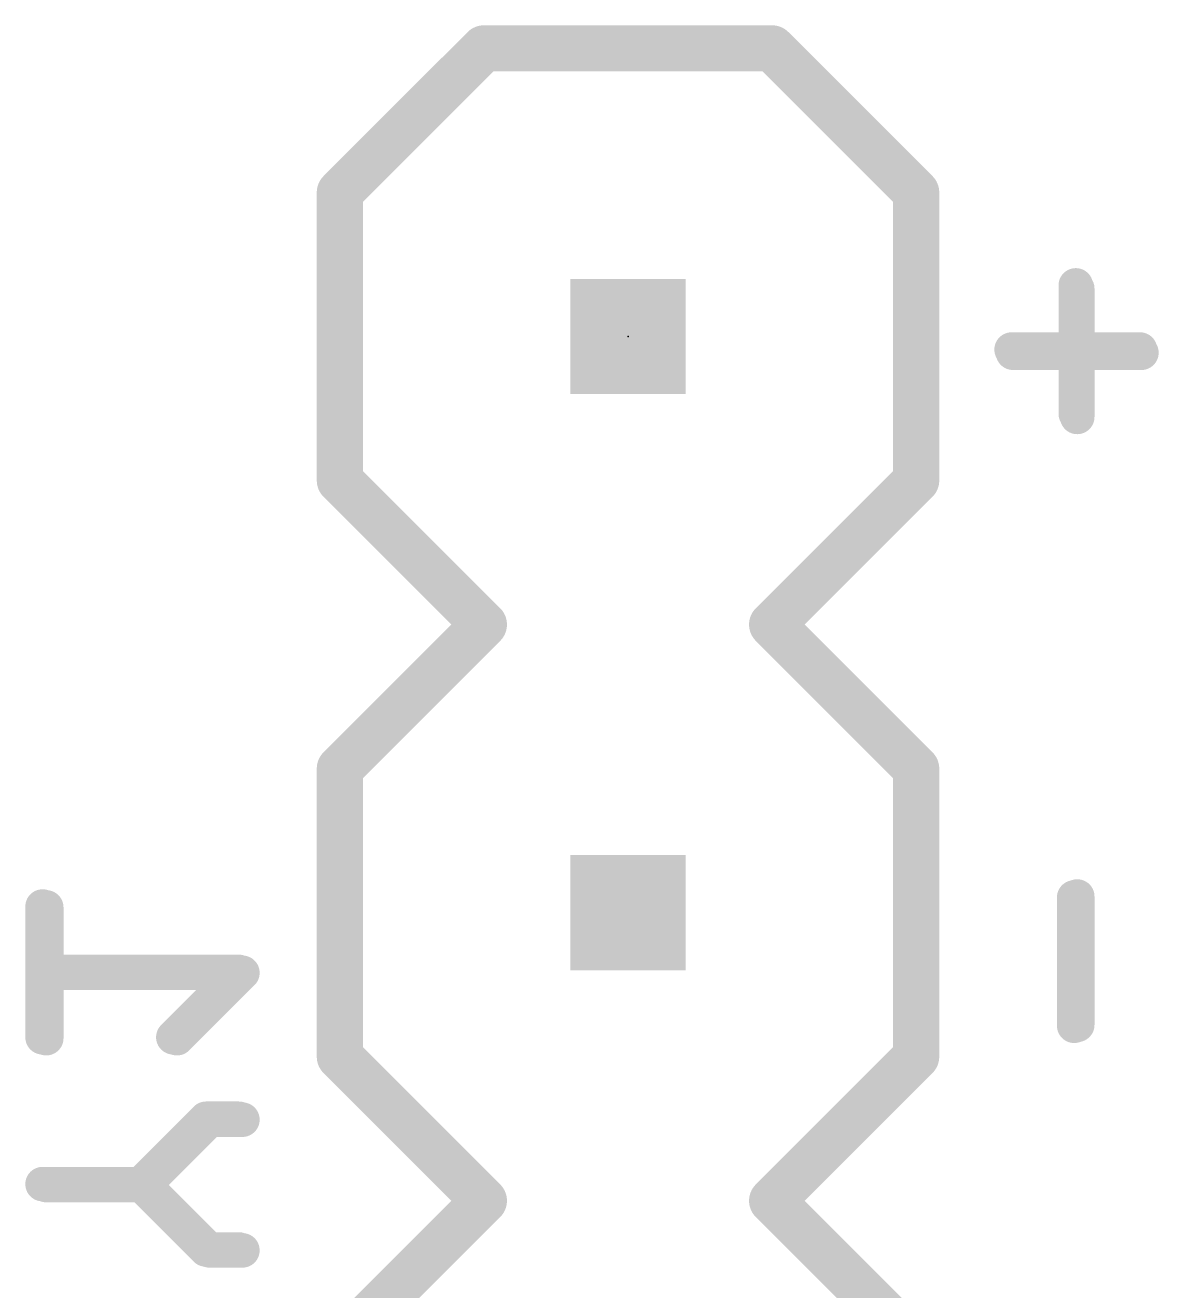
# Model space of a CAD drawing. Extents: x 0 to 100, y 1 to 103.
# Drawn here: x 0.34 to 5.34, y 82.89 to 88.47 of the extents above; entities that cross this region are included whole.
import ezdxf

# ---------------------------------------------------------------- set-up
doc = ezdxf.new("R2010")
doc.units = 0
for name, color, linetype in [('22', 253, 'CONTINUOUS'), ('24', 7, 'CONTINUOUS'), ('26', 253, 'CONTINUOUS'), ('27', 253, 'CONTINUOUS'), ('28', 253, 'CONTINUOUS'), ('52', 253, 'CONTINUOUS')]:
    doc.layers.add(name, color=color, linetype=linetype)

# ---------------------------------------------------------------- blocks, each defined once
blk = doc.blocks.new('RECT')
blk.add_solid([(-0.5, -0.5), (0.5, -0.5), (-0.5, 0.5), (0.5, 0.5)])

msp = doc.modelspace()

# ---------------------------------------------------------------- linework, layer by layer
at = {"layer": '22', "const_width": 0.2032}
for points in [[(1.73, 87.7316), (2.365, 88.3666)], [(2.365, 88.3666), (3.635, 88.3666)], [(3.635, 88.3666), (4.27, 87.7316)], [(1.73, 87.7316), (1.73, 86.4616)], [(4.27, 86.4616), (4.27, 87.7316)], [(1.73, 86.4616), (2.365, 85.8266)], [(3.635, 85.8266), (4.27, 86.4616)], [(2.365, 85.8266), (1.73, 85.1916)], [(4.27, 85.1916), (3.635, 85.8266)], [(1.73, 85.1916), (1.73, 83.9216)], [(4.27, 83.9216), (4.27, 85.1916)], [(1.73, 83.9216), (2.365, 83.2866)], [(3.635, 83.2866), (4.27, 83.9216)], [(2.365, 83.2866), (1.73, 82.6516)], [(4.27, 82.6516), (3.635, 83.2866)]]:
    msp.add_lwpolyline(points, dxfattribs=at)
at = {"layer": '22', "const_width": 0.1016}
for points in [[(2.365, 88.4174, 1), (2.365, 88.3158)], [(2.4009, 88.3307, 1), (2.3291, 88.4025)], [(3.6709, 88.4025, 1), (3.5991, 88.3307)], [(3.635, 88.3158, 1), (3.635, 88.4174)], [(1.7808, 87.7316, 1), (1.6792, 87.7316)], [(1.6941, 87.7675, 1), (1.7659, 87.6957)], [(4.3208, 87.7316, 1), (4.2192, 87.7316)], [(4.2341, 87.6957, 1), (4.3059, 87.7675)], [(1.7659, 86.4975, 1), (1.6941, 86.4257)], [(4.3059, 86.4257, 1), (4.2341, 86.4975)], [(1.6792, 86.4616, 1), (1.7808, 86.4616)], [(4.2192, 86.4616, 1), (4.3208, 86.4616)], [(2.4009, 85.7907, 1), (2.3291, 85.8625)], [(2.3291, 85.7907, 1), (2.4009, 85.8625)], [(3.6709, 85.8625, 1), (3.5991, 85.7907)], [(3.5991, 85.8625, 1), (3.6709, 85.7907)], [(1.7808, 85.1916, 1), (1.6792, 85.1916)], [(4.3208, 85.1916, 1), (4.2192, 85.1916)], [(1.6941, 85.2275, 1), (1.7659, 85.1557)], [(4.2341, 85.1557, 1), (4.3059, 85.2275)], [(1.7659, 83.9575, 1), (1.6941, 83.8857)], [(4.3059, 83.8857, 1), (4.2341, 83.9575)], [(1.6792, 83.9216, 1), (1.7808, 83.9216)], [(4.2192, 83.9216, 1), (4.3208, 83.9216)], [(2.4009, 83.2507, 1), (2.3291, 83.3225)], [(2.3291, 83.2507, 1), (2.4009, 83.3225)], [(3.6709, 83.3225, 1), (3.5991, 83.2507)], [(3.5991, 83.3225, 1), (3.6709, 83.2507)]]:
    msp.add_lwpolyline(points, format="xyb", dxfattribs=at)
at = {"layer": '24'}
msp.add_point((3, 87.0966), dxfattribs=at)
at = {"layer": '26', "const_width": 0.1524}
for points in [[(0.4362, 84.0033), (0.4362, 84.5795)], [(1.3005, 84.2914), (0.4362, 84.2914)], [(1.0124, 84.0033), (1.3005, 84.2914)], [(0.8684, 83.3559), (1.1565, 83.644)], [(1.1565, 83.644), (1.3005, 83.644)], [(0.8684, 83.3559), (0.4362, 83.3559)], [(1.1565, 83.0678), (0.8684, 83.3559)], [(1.3005, 83.0678), (1.1565, 83.0678)]]:
    msp.add_lwpolyline(points, dxfattribs=at)
at = {"layer": '26', "const_width": 0.0762}
for points in [[(0.4743, 84.5795, 1), (0.3981, 84.5795)], [(0.4362, 84.3295, 1), (0.4362, 84.2533)], [(1.3275, 84.2644, 1), (1.2736, 84.3183)], [(1.3005, 84.2533, 1), (1.3005, 84.3295)], [(0.9855, 84.0302, 1), (1.0394, 83.9763)], [(0.3981, 84.0033, 1), (0.4743, 84.0033)], [(1.1565, 83.6821, 1), (1.1565, 83.6059)], [(1.1834, 83.617, 1), (1.1295, 83.6709)], [(1.3005, 83.6059, 1), (1.3005, 83.6821)], [(0.4362, 83.394, 1), (0.4362, 83.3178)], [(0.8953, 83.3828, 1), (0.8414, 83.3289)], [(0.8414, 83.3828, 1), (0.8953, 83.3289)], [(0.8684, 83.3178, 1), (0.8684, 83.394)], [(1.1565, 83.1059, 1), (1.1565, 83.0297)], [(1.1295, 83.0408, 1), (1.1834, 83.0947)], [(1.3005, 83.0297, 1), (1.3005, 83.1059)]]:
    msp.add_lwpolyline(points, format="xyb", dxfattribs=at)
at = {"layer": '27', "const_width": 0.1524}
for points in [[(4.9796, 86.742), (4.9796, 87.3076)], [(4.6969, 87.0248), (5.2624, 87.0248)], [(4.9796, 84.062), (4.9796, 84.6276)]]:
    msp.add_lwpolyline(points, dxfattribs=at)
at = {"layer": '27', "const_width": 0.0762}
for points in [[(5.0177, 87.3076, 1), (4.9415, 87.3076)], [(4.6969, 87.0629, 1), (4.6969, 86.9867)], [(5.2624, 86.9867, 1), (5.2624, 87.0629)], [(4.9415, 86.742, 1), (5.0177, 86.742)], [(5.0177, 84.6276, 1), (4.9415, 84.6276)], [(4.9415, 84.062, 1), (5.0177, 84.062)]]:
    msp.add_lwpolyline(points, format="xyb", dxfattribs=at)
at = {"layer": '28', "const_width": 0.1524}
for points in [[(4.9734, 86.756), (4.9734, 87.3216)], [(5.2561, 87.0388), (4.6906, 87.0388)], [(4.9664, 84.058), (4.9664, 84.6236)], [(0.4202, 84.0073), (0.4202, 84.5835)], [(1.2845, 84.2954), (0.4202, 84.2954)], [(0.9964, 84.0073), (1.2845, 84.2954)], [(0.8524, 83.3599), (1.1405, 83.648)], [(1.1405, 83.648), (1.2845, 83.648)], [(0.8524, 83.3599), (0.4202, 83.3599)], [(1.1405, 83.0718), (0.8524, 83.3599)], [(1.2845, 83.0718), (1.1405, 83.0718)]]:
    msp.add_lwpolyline(points, dxfattribs=at)
at = {"layer": '28', "const_width": 0.0762}
for points in [[(5.0115, 87.3216, 1), (4.9353, 87.3216)], [(4.6906, 87.0769, 1), (4.6906, 87.0007)], [(5.2561, 87.0007, 1), (5.2561, 87.0769)], [(4.9353, 86.756, 1), (5.0115, 86.756)], [(5.0045, 84.6236, 1), (4.9283, 84.6236)], [(0.4583, 84.5835, 1), (0.3821, 84.5835)], [(0.4202, 84.3335, 1), (0.4202, 84.2573)], [(1.3115, 84.2684, 1), (1.2576, 84.3223)], [(1.2845, 84.2573, 1), (1.2845, 84.3335)], [(0.9695, 84.0342, 1), (1.0234, 83.9803)], [(4.9283, 84.058, 1), (5.0045, 84.058)], [(0.3821, 84.0073, 1), (0.4583, 84.0073)], [(1.1405, 83.6861, 1), (1.1405, 83.6099)], [(1.1674, 83.621, 1), (1.1135, 83.6749)], [(1.2845, 83.6099, 1), (1.2845, 83.6861)], [(0.4202, 83.398, 1), (0.4202, 83.3218)], [(0.8793, 83.3868, 1), (0.8254, 83.3329)], [(0.8254, 83.3868, 1), (0.8793, 83.3329)], [(0.8524, 83.3218, 1), (0.8524, 83.398)], [(1.1405, 83.1099, 1), (1.1405, 83.0337)], [(1.1135, 83.0448, 1), (1.1674, 83.0987)], [(1.2845, 83.0337, 1), (1.2845, 83.1099)]]:
    msp.add_lwpolyline(points, format="xyb", dxfattribs=at)

# ---------------------------------------------------------------- block references
at = {"layer": '52', "xscale": 0.508, "yscale": 0.508, "rotation": 270}
for p in [(3, 87.0966), (3, 84.5566)]:
    msp.add_blockref('RECT', p, dxfattribs=at)

doc.saveas('drawing.dxf')
